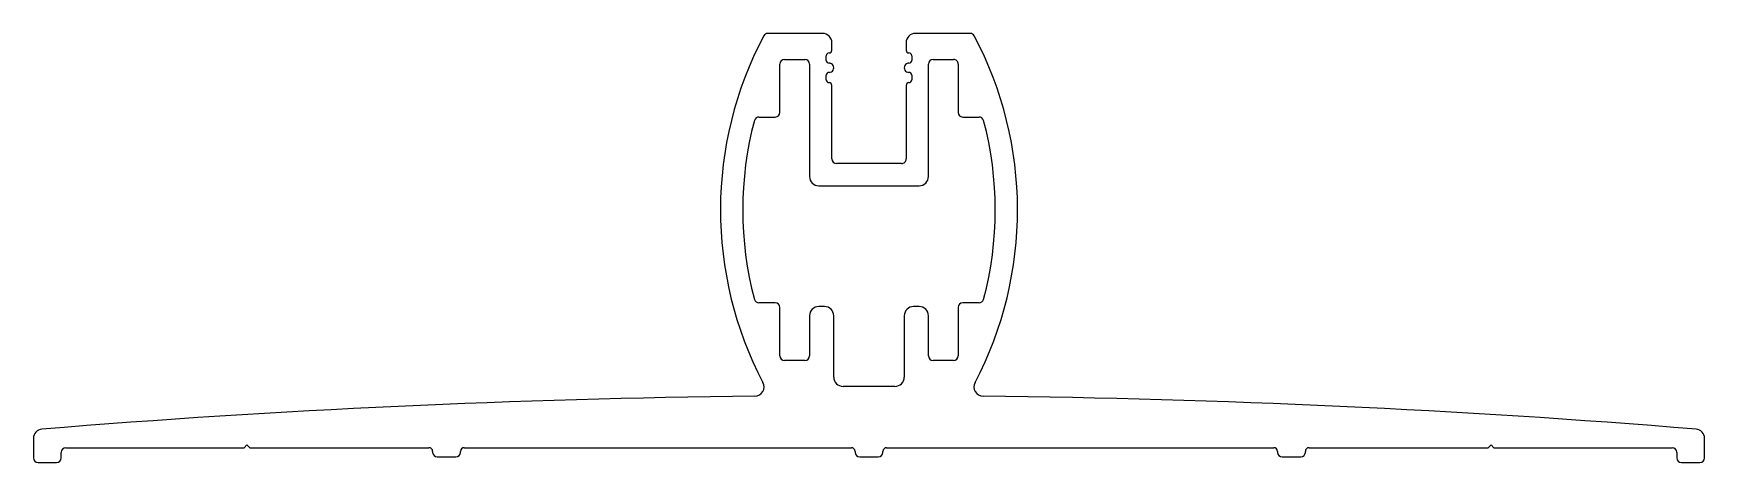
# Model space of a CAD drawing. Extents: x 2541.5 to 2631.5, y 1717.3 to 1740.4.
import ezdxf

# ---------------------------------------------------------------- set-up
doc = ezdxf.new("R2010")
doc.units = 0
doc.layers.get('0').update_dxf_attribs({"linetype": 'CONTINUOUS'})

msp = doc.modelspace()

# ---------------------------------------------------------------- linework, layer by layer
for p, q in [((2584.046, 1740.428), (2581.096, 1740.428)), ((2584.546, 1739.528), (2584.546, 1739.928)), ((2588.546, 1739.928), (2588.546, 1739.528)), ((2591.996, 1740.428), (2589.046, 1740.428)), ((2581.996, 1739.028), (2583.096, 1739.028)), ((2584.246, 1738.978), (2584.246, 1739.228)), ((2588.846, 1739.228), (2588.846, 1738.978)), ((2589.996, 1739.028), (2591.096, 1739.028)), ((2581.746, 1736.178), (2581.746, 1738.778)), ((2583.346, 1738.778), (2583.346, 1732.728)), ((2584.246, 1737.928), (2584.246, 1738.178)), ((2588.846, 1738.178), (2588.846, 1737.928)), ((2589.746, 1732.728), (2589.746, 1738.778)), ((2591.346, 1738.778), (2591.346, 1736.178)), ((2584.546, 1733.678), (2584.546, 1737.628)), ((2588.546, 1737.628), (2588.546, 1733.678)), ((2580.614, 1735.928), (2581.496, 1735.928)), ((2591.596, 1735.928), (2592.477, 1735.928)), ((2588.296, 1733.428), (2584.796, 1733.428)), ((2583.846, 1732.228), (2589.246, 1732.228)), ((2581.496, 1725.928), (2580.614, 1725.928)), ((2581.746, 1723.078), (2581.746, 1725.678)), ((2584.146, 1725.728), (2583.846, 1725.728)), ((2589.246, 1725.728), (2588.946, 1725.728)), ((2591.346, 1725.678), (2591.346, 1723.078)), ((2592.477, 1725.928), (2591.596, 1725.928)), ((2583.346, 1725.228), (2583.346, 1723.078)), ((2584.646, 1721.928), (2584.646, 1725.228)), ((2588.446, 1725.228), (2588.446, 1721.928)), ((2589.746, 1723.078), (2589.746, 1725.228)), ((2583.096, 1722.828), (2581.996, 1722.828)), ((2591.096, 1722.828), (2589.996, 1722.828)), ((2587.946, 1721.428), (2585.146, 1721.428)), ((2541.546, 1718.629), (2541.546, 1717.578)), ((2543.296, 1718.128), (2552.896, 1718.128)), ((2552.896, 1718.128), (2553.046, 1718.278)), ((2553.046, 1718.278), (2553.196, 1718.128)), ((2553.196, 1718.128), (2562.846, 1718.128)), ((2564.746, 1718.128), (2585.596, 1718.128)), ((2587.496, 1718.128), (2608.346, 1718.128)), ((2610.246, 1718.128), (2619.896, 1718.128)), ((2619.896, 1718.128), (2620.046, 1718.278)), ((2620.046, 1718.278), (2620.196, 1718.128)), ((2620.196, 1718.128), (2629.796, 1718.128)), ((2631.546, 1717.578), (2631.546, 1718.629)), ((2541.796, 1717.328), (2542.796, 1717.328)), ((2543.046, 1717.578), (2543.046, 1717.878)), ((2563.046, 1717.928), (2563.046, 1717.878)), ((2563.296, 1717.628), (2564.296, 1717.628)), ((2564.546, 1717.878), (2564.546, 1717.928)), ((2585.796, 1717.928), (2585.796, 1717.878)), ((2586.046, 1717.628), (2587.046, 1717.628)), ((2587.296, 1717.878), (2587.296, 1717.928)), ((2608.546, 1717.928), (2608.546, 1717.878)), ((2608.796, 1717.628), (2609.796, 1717.628)), ((2610.046, 1717.878), (2610.046, 1717.928)), ((2630.046, 1717.878), (2630.046, 1717.578)), ((2630.296, 1717.328), (2631.296, 1717.328))]:
    msp.add_line(p, q)
for centre, radius, start, end in [((2598.548, 1730.928), 20.002, 152.07567, 207.6901), ((2581.096, 1740.178), 0.25, 90, 152.07567), ((2584.046, 1739.928), 0.5, 0, 90), ((2589.046, 1739.928), 0.5, 89.99998, 180), ((2591.996, 1740.178), 0.25, 27.92433, 89.99998), ((2574.544, 1730.928), 20.002, 332.30989, 27.92433), ((2581.996, 1738.778), 0.25, 90, 180), ((2583.096, 1738.778), 0.25, 0, 90), ((2584.396, 1739.228), 0.15, 90, 180), ((2584.396, 1738.978), 0.15, 180, 270.00001), ((2584.396, 1739.528), 0.15, 270, 360), ((2584.396, 1738.578), 0.25, 269.99999, 90), ((2588.696, 1738.578), 0.25, 89.99999, 270), ((2588.696, 1739.528), 0.15, 180, 270), ((2588.696, 1739.228), 0.15, 0, 90), ((2588.696, 1738.978), 0.15, 270, 0), ((2589.996, 1738.778), 0.25, 90.00003, 180), ((2591.096, 1738.778), 0.25, 0, 90.00003), ((2584.396, 1738.178), 0.15, 90, 180), ((2584.396, 1737.928), 0.15, 180, 270), ((2588.696, 1738.178), 0.15, 0, 90.00001), ((2588.696, 1737.928), 0.15, 270, 0), ((2584.396, 1737.628), 0.15, 0, 90), ((2588.696, 1737.628), 0.15, 90, 180), ((2581.496, 1736.178), 0.25, 270, 0), ((2591.596, 1736.178), 0.25, 180, 270), ((2598.548, 1730.928), 18.802, 165.16502, 194.83497), ((2580.614, 1735.678), 0.25, 90, 165.16502), ((2592.477, 1735.678), 0.25, 14.83498, 90), ((2574.544, 1730.928), 18.802, 345.16502, 14.83498), ((2584.796, 1733.678), 0.25, 180, 269.99998), ((2588.296, 1733.678), 0.25, 269.99998, 0), ((2583.846, 1732.728), 0.5, 180, 269.99998), ((2589.246, 1732.728), 0.5, 269.99998, 0), ((2580.614, 1726.178), 0.25, 194.83497, 270), ((2581.496, 1725.678), 0.25, 0, 90), ((2583.846, 1725.228), 0.5, 90, 180), ((2584.146, 1725.228), 0.5, 0, 90), ((2588.946, 1725.228), 0.5, 90, 180), ((2589.246, 1725.228), 0.5, 0, 90), ((2591.596, 1725.678), 0.25, 90, 180), ((2592.477, 1726.178), 0.25, 270, 345.16502), ((2581.996, 1723.078), 0.25, 180, 270), ((2583.096, 1723.078), 0.25, 270, 0), ((2589.996, 1723.078), 0.25, 180, 270), ((2591.096, 1723.078), 0.25, 270, 0), ((2585.146, 1721.928), 0.5, 180, 270), ((2587.946, 1721.928), 0.5, 270, 360), ((2586.546, 1171.185), 549.75, 90.6406, 94.64718), ((2580.394, 1721.401), 0.5, 270.6406, 27.6901), ((2592.698, 1721.401), 0.5, 152.30989, 269.35941), ((2586.546, 1171.186), 549.749, 85.35282, 89.35941), ((2542.046, 1718.629), 0.5, 94.64718, 180), ((2631.046, 1718.629), 0.5, 0, 85.35282), ((2543.296, 1717.878), 0.25, 90, 180), ((2562.846, 1717.928), 0.2, 0, 90), ((2564.746, 1717.928), 0.2, 90, 180), ((2585.596, 1717.928), 0.2, 0, 90), ((2587.496, 1717.928), 0.2, 90, 180), ((2608.346, 1717.928), 0.2, 0, 90), ((2610.246, 1717.928), 0.2, 90, 180), ((2629.796, 1717.878), 0.25, 0, 90), ((2541.796, 1717.578), 0.25, 180, 270), ((2542.796, 1717.578), 0.25, 270, 0), ((2563.296, 1717.878), 0.25, 180, 270), ((2564.296, 1717.878), 0.25, 270, 0), ((2586.046, 1717.878), 0.25, 180, 270), ((2587.046, 1717.878), 0.25, 270, 0), ((2608.796, 1717.878), 0.25, 180, 270), ((2609.796, 1717.878), 0.25, 270, 0), ((2630.296, 1717.578), 0.25, 180, 270), ((2631.296, 1717.578), 0.25, 270, 0)]:
    msp.add_arc(centre, radius, start, end)

doc.saveas('drawing.dxf')
